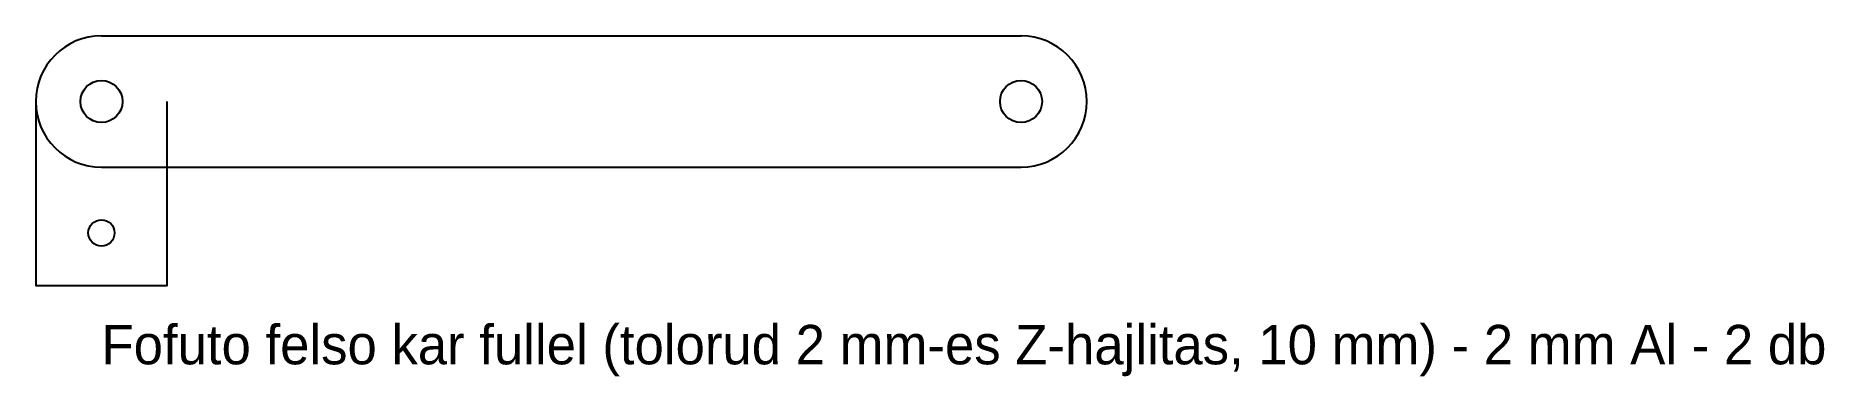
# Model space of a CAD drawing. Header units: millimetres. Extents: x -5 to 131, y -21 to 5.
import ezdxf

# ---------------------------------------------------------------- set-up
doc = ezdxf.new("R2010")
doc.units = ezdxf.units.MM
for name, color, linetype in [('FURAT', 1, 'Continuous'), ('KONTUR', 7, 'Continuous'), ('SZOVEG', 3, 'Continuous')]:
    doc.layers.add(name, color=color, linetype=linetype)

msp = doc.modelspace()

# ---------------------------------------------------------------- linework, layer by layer
at = {"layer": 'FURAT'}
for centre, radius in [((0, 0), 1.6), ((70, 0), 1.6), ((0, -10), 1)]:
    msp.add_circle(centre, radius, dxfattribs=at)
at = {"layer": 'KONTUR'}
for p, q in [((0, 5), (70, 5)), ((0, -5), (70, -5))]:
    msp.add_line(p, q, dxfattribs=at)
msp.add_lwpolyline([(-5, 0), (-5, -14), (5, -14), (5, 0)], dxfattribs=at)
for centre, start, end in [((0, 0), 90, 270), ((70, 0), 270, 90)]:
    msp.add_arc(centre, 5, start, end, dxfattribs=at)

# ---------------------------------------------------------------- texts
at = {"layer": 'SZOVEG'}
msp.add_text('Fofuto felso kar fullel (tolorud 2 mm-es Z-hajlitas, 10 mm) - 2 mm Al - 2 db', height=3, dxfattribs=at).set_placement((0, -20))

doc.saveas('drawing.dxf')
